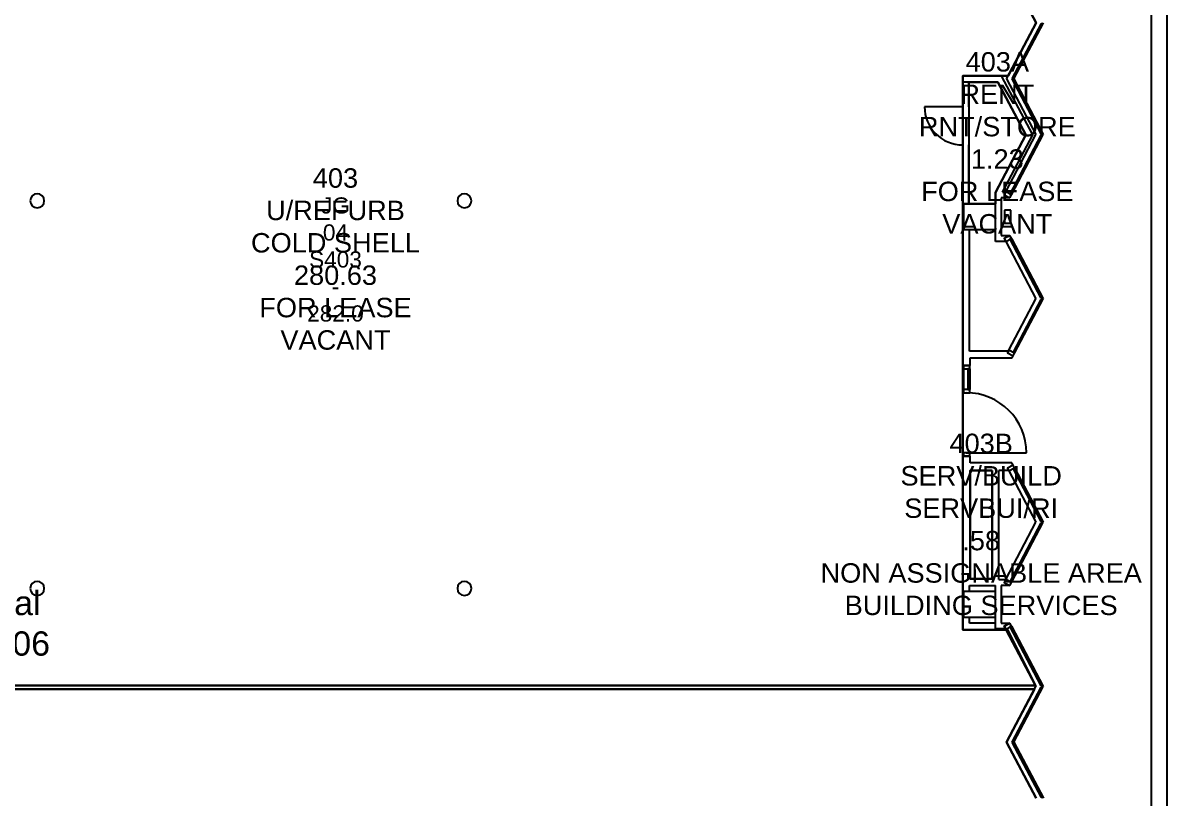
# Model space of a CAD drawing. Extents: x 14785 to 50894, y -3296 to 56414.
# Drawn here: x 32637 to 50584, y 23604 to 35764 of the extents above; entities that cross this region are included whole.
import ezdxf

# ---------------------------------------------------------------- set-up
doc = ezdxf.new("R2010")
doc.units = 0
doc.header["$MEASUREMENT"] = 0
for name, color, linetype in [('A-Column__Concrete', 7, 'CONTINUOUS'), ('A-Door', 252, 'CONTINUOUS'), ('A-Wall__Brick', 7, 'CONTINUOUS'), ('A-Wall__Stud', 252, 'CONTINUOUS'), ('A-Window', 7, 'CONTINUOUS'), ('GROS$', 7, 'CONTINUOUS'), ('GROS$TXT', 1, 'CONTINUOUS'), ('RM$', 7, 'CONTINUOUS'), ('RM$TXT', 4, 'CONTINUOUS'), ('SU$', 12, 'CONTINUOUS'), ('SU$TXT', 12, 'CONTINUOUS')]:
    doc.layers.add(name, color=color, linetype=linetype)
doc.styles.add('Arial', font='arial.ttf')

msp = doc.modelspace()

# ---------------------------------------------------------------- linework, layer by layer
at = {"layer": 'A-Column__Concrete'}
for p, q in [((47392, 32924), (47392, 32524)), ((47892, 32924), (47392, 32924)), ((47892, 32524), (47892, 32924)), ((48132, 32824), (48032, 32824)), ((48032, 32824), (48032, 32624)), ((48132, 32624), (48132, 32824)), ((47392, 32524), (47892, 32524)), ((48032, 32624), (48132, 32624)), ((47392, 26844), (47392, 26444)), ((47892, 26844), (47392, 26844)), ((47892, 26444), (47892, 26844)), ((47392, 26444), (47892, 26444))]:
    msp.add_line(p, q, dxfattribs=at)
for centre, start, end in [((32862, 32974), 90, 180), ((32862, 32974), 270, 90), ((39562, 32974), 90, 180), ((39562, 32974), 270, 90), ((32862, 32974), 180, 270), ((39562, 32974), 180, 270), ((32862, 26894), 90, 180), ((32862, 26894), 270, 90), ((39562, 26894), 90, 180), ((39562, 26894), 270, 90), ((32862, 26894), 180, 270), ((39562, 26894), 180, 270)]:
    msp.add_arc(centre, 110, start, end, dxfattribs=at)
at = {"layer": 'A-Door'}
for p, q in [((47379, 34449), (46779, 34449)), ((47488, 29018), (47388, 29018)), ((47388, 29018), (47388, 28968)), ((47388, 28968), (47488, 28968)), ((47433, 29018), (48378, 29018)), ((47488, 28968), (47488, 29018))]:
    msp.add_line(p, q, dxfattribs=at)
at = {"layer": 'A-Door', "color": 252}
for centre, radius, start, end in [((47379, 34449), 600, 180, 270), ((47433, 29018), 945, 0, 90)]:
    msp.add_arc(centre, radius, start, end, dxfattribs=at)
at = {"layer": 'A-Wall__Brick'}
for p, q in [((47379, 34932), (47379, 34449)), ((47988, 34932), (47379, 34932)), ((47475, 34836), (47930, 34836)), ((47475, 34449), (47475, 34836)), ((47930, 34836), (48367, 34006)), ((48476, 34006), (47988, 34932)), ((48367, 34006), (47892, 33103)), ((48004, 33111), (48476, 34006)), ((47379, 33849), (47379, 30388)), ((47475, 32924), (47475, 33849)), ((47892, 33103), (47892, 32924)), ((48004, 33111), (48052, 33111)), ((48117, 33021), (47982, 33021)), ((47982, 33021), (47982, 32427)), ((47484, 30616), (47484, 32524)), ((47892, 32337), (47892, 32524)), ((48052, 32337), (47892, 32337)), ((47982, 32427), (48117, 32427)), ((48095, 30616), (47484, 30616)), ((47497, 30511), (48153, 30511)), ((47497, 30388), (47497, 30511)), ((48153, 30511), (48168, 30541)), ((47379, 30388), (47497, 30388)), ((47379, 28968), (47379, 26244)), ((47497, 28968), (47379, 28968)), ((47497, 28863), (47497, 28968)), ((48149, 28863), (47497, 28863)), ((47497, 27044), (47497, 28745)), ((47497, 28745), (47840, 28745)), ((47840, 28745), (47840, 27044)), ((47945, 27031), (47945, 28745)), ((48168, 28827), (48149, 28863)), ((47484, 26844), (47484, 26939)), ((47484, 26939), (47892, 26939)), ((47840, 27044), (47497, 27044)), ((47892, 26844), (47892, 26939)), ((47945, 27031), (48052, 27031)), ((48117, 26941), (47982, 26941)), ((47982, 26941), (47982, 26347)), ((47484, 26349), (47484, 26443)), ((47892, 26349), (47892, 26443)), ((47379, 26244), (47892, 26244)), ((47892, 26349), (47484, 26349)), ((47892, 26244), (47892, 26349)), ((48052, 26257), (47892, 26257)), ((47982, 26347), (48117, 26347))]:
    msp.add_line(p, q, dxfattribs=at)
for points in [[(48053, 33112), (48029, 33068), (48117, 33021)], [(48118, 32426), (48029, 32380), (48052, 32337)], [(48095, 30616), (48080, 30587), (48168, 30541)], [(48168, 28827), (48079, 28781), (48098, 28745), (47945, 28745)], [(48052, 27031), (48029, 26988), (48118, 26941)], [(48053, 26256), (48029, 26300), (48117, 26347)]]:
    msp.add_lwpolyline(points, dxfattribs=at)
at = {"layer": 'A-Wall__Stud'}
for p, q in [((50332, 56414), (50332, -518)), ((50584, -518), (50584, 56414))]:
    msp.add_line(p, q, dxfattribs=at)
at = {"layer": 'A-Window'}
for p, q in [((48067, 34884), (48530, 35764)), ((48607, 35753), (48149, 34884)), ((48177, 34884), (48628, 35742)), ((48180, 34884), (48643, 35764)), ((48628, 35742), (48607, 35753)), ((48067, 34884), (48526, 34012)), ((48149, 34884), (48603, 34022)), ((48624, 34034), (48177, 34884)), ((48180, 34884), (48639, 34012)), ((48053, 33112), (48526, 34012)), ((48603, 34001), (48117, 33078)), ((48138, 33067), (48624, 33990)), ((48141, 33066), (48639, 34012)), ((48603, 34022), (48624, 34034)), ((48624, 33990), (48603, 34001)), ((48117, 33078), (48138, 33067)), ((48053, 32336), (48526, 31436)), ((48138, 32381), (48117, 32370)), ((48117, 32370), (48603, 31446)), ((48624, 31458), (48138, 32381)), ((48141, 32382), (48639, 31436)), ((48103, 30631), (48526, 31436)), ((48603, 31425), (48167, 30597)), ((48189, 30586), (48624, 31414)), ((48191, 30585), (48639, 31436)), ((48603, 31446), (48624, 31458)), ((48624, 31414), (48603, 31425)), ((48167, 30597), (48189, 30586)), ((47388, 30338), (47388, 30013)), ((47485, 30338), (47461, 30338)), ((47461, 30338), (47461, 30013)), ((47485, 30013), (47485, 30338)), ((47488, 30338), (47488, 30013)), ((47461, 30013), (47485, 30013)), ((48103, 28736), (48526, 27932)), ((48188, 28782), (48167, 28770)), ((48167, 28770), (48603, 27942)), ((48624, 27954), (48188, 28782)), ((48191, 28783), (48639, 27932)), ((48053, 27032), (48526, 27932)), ((48603, 27921), (48117, 26998)), ((48138, 26987), (48624, 27910)), ((48141, 26986), (48639, 27932)), ((48603, 27942), (48624, 27954)), ((48624, 27910), (48603, 27921)), ((48117, 26998), (48138, 26987)), ((48053, 26256), (48526, 25356)), ((48138, 26301), (48117, 26290)), ((48117, 26290), (48603, 25366)), ((48624, 25378), (48138, 26301)), ((48141, 26302), (48639, 25356)), ((48067, 24484), (48526, 25356)), ((48603, 25345), (48150, 24484)), ((48177, 24484), (48624, 25334)), ((48180, 24484), (48639, 25356)), ((48603, 25366), (48624, 25378)), ((48624, 25334), (48603, 25345)), ((48067, 24484), (48530, 23604)), ((48150, 24484), (48607, 23615)), ((48628, 23626), (48177, 24484)), ((48180, 24484), (48643, 23604)), ((48607, 23615), (48628, 23626))]:
    msp.add_line(p, q, dxfattribs=at)
at = {"layer": 'A-Window', "extrusion": (0, 0, -1)}
for p, q in [((48053, 33112), (48029, 33068)), ((48029, 33068), (48118, 33021)), ((48141, 33066), (48053, 33112)), ((48118, 33021), (48141, 33066)), ((48118, 32426), (48029, 32380)), ((48029, 32380), (48053, 32336)), ((48053, 32336), (48141, 32382)), ((48141, 32382), (48118, 32426)), ((48103, 30631), (48080, 30587)), ((48080, 30587), (48168, 30541)), ((48191, 30585), (48103, 30631)), ((48168, 30541), (48191, 30585)), ((47488, 30388), (47388, 30388)), ((47388, 30388), (47388, 30338)), ((47388, 30338), (47488, 30338)), ((47488, 30338), (47488, 30388)), ((47488, 30013), (47388, 30013)), ((47388, 30013), (47388, 29963)), ((47488, 29963), (47488, 30013)), ((47388, 29963), (47488, 29963)), ((48168, 28827), (48079, 28781)), ((48079, 28781), (48103, 28736)), ((48103, 28736), (48191, 28783)), ((48191, 28783), (48168, 28827)), ((48053, 27032), (48029, 26988)), ((48029, 26988), (48118, 26941)), ((48141, 26986), (48053, 27032)), ((48118, 26941), (48141, 26986)), ((48118, 26346), (48029, 26300)), ((48029, 26300), (48053, 26256)), ((48053, 26256), (48141, 26302)), ((48141, 26302), (48118, 26346))]:
    msp.add_line(p, q, dxfattribs=at)
at = {"layer": 'GROS$', "flags": 128}
msp.add_lwpolyline([(48530, 23604), (48067, 24484), (48526, 25355), (48083, 26244), (47379, 26244), (47379, 34932), (48092, 34932), (48530, 35764), (48067, 36644)], dxfattribs=at)
at = {"layer": 'RM$', "flags": 128}
for points in [[(26550, 38745), (32662, 38745), (32662, 38404), (33062, 38404), (33062, 38482), (39362, 38482), (39362, 38404), (39762, 38404), (39762, 38745), (47379, 38745), (47379, 38404), (48012, 38404), (48012, 38417), (48052, 38417), (48526, 37516), (48067, 36644), (48530, 35764), (48092, 34932), (47988, 34932), (47379, 34932), (47379, 26244), (48083, 26244), (48518, 25371), (26550, 25371)], [(47930, 34836), (47475, 34836), (47475, 34449), (47475, 33849), (47475, 32924), (47892, 32924), (47892, 33103), (48367, 34006)], [(47840, 28745), (47497, 28745), (47497, 27044), (47840, 27044)]]:
    msp.add_lwpolyline(points, close=True, dxfattribs=at)
msp.add_lwpolyline([(26550, 11938), (26550, 25311), (48503, 25311), (48067, 24484), (48530, 23604)], dxfattribs=at)
at = {"layer": 'SU$', "flags": 128}
for points in [[(26550, 25371), (48518, 25371), (48059, 26244), (47379, 26244), (47379, 32924), (47684, 32924), (47892, 32924), (47892, 33103), (48367, 34006), (47930, 34836), (47379, 34836), (47379, 34932), (47988, 34932), (48092, 34932), (48530, 35764), (48067, 36644)], [(48530, 23604), (48067, 24484), (48503, 25311), (26550, 25311), (26550, 11938)]]:
    msp.add_lwpolyline(points, dxfattribs=at)

# ---------------------------------------------------------------- texts
at = {"layer": 'GROS$TXT', "insert": (32027, 25768), "char_height": 381, "attachment_point": 8, "style": 'Arial'}
msp.add_mtext('JG^M^J04^M^JInternal^M^J1,219.06^M^J', dxfattribs=at)
at = {"layer": 'RM$TXT', "char_height": 304.8, "attachment_point": 8, "style": 'Arial'}
for s, insert in [('403A^M^JRENT^M^JRNT/STORE^M^J1.23^M^JFOR LEASE^M^JVACANT^M^J', (47921, 32456)), ('403^M^JU/REFURB^M^JCOLD SHELL^M^J280.63^M^JFOR LEASE^M^JVACANT^M^J', (37540, 30634)), ('403B^M^JSERV/BUILD^M^JSERVBUI/RI^M^J.58^M^JNON ASSIGNABLE AREA^M^JBUILDING SERVICES^M^J', (47668, 26471))]:
    msp.add_mtext(s, dxfattribs=dict(at, insert=insert))
at = {"layer": 'SU$TXT', "insert": (37540, 31076), "char_height": 254, "attachment_point": 8, "style": 'Arial'}
msp.add_mtext('JG^M^J04^M^JS403^M^J-^M^J282.0^M^J', dxfattribs=at)

doc.saveas('drawing.dxf')
